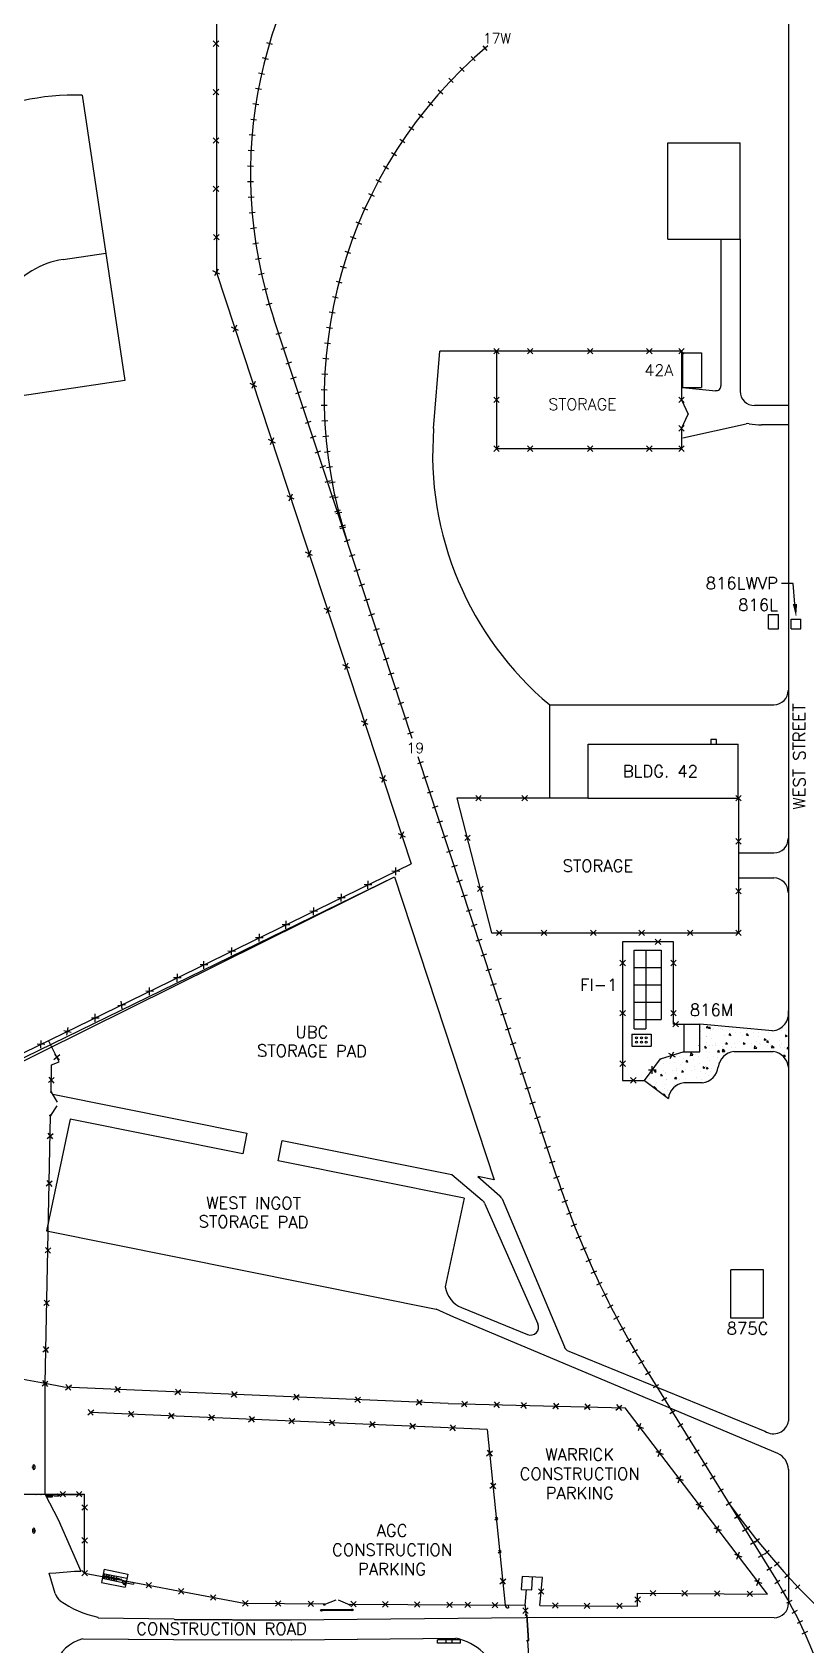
# Model space of a CAD drawing. Extents: x -16413 to 78405, y -232 to 83089.
# Drawn here: x 5918 to 15566, y 52197 to 72311 of the extents above; entities that cross this region are included whole.
import ezdxf
from ezdxf.enums import TextEntityAlignment as Align

# ---------------------------------------------------------------- set-up
doc = ezdxf.new("R2010")
doc.units = 0
doc.header["$LTSCALE"] = 350
doc.header["$MEASUREMENT"] = 0
doc.linetypes.add('BACKGROUND$0$DASHED', pattern=[0.75, 0.5, -0.25])
doc.linetypes.add('CV34', pattern=[1, 1])
doc.layers.get('0').update_dxf_attribs({"color": 3, "linetype": 'CONTINUOUS'})
doc.layers.add('BACKGROUND', color=7, linetype='CONTINUOUS')
doc.styles.add('SIMPLEX', font='SIMPLEX')

# ---------------------------------------------------------------- blocks, each defined once
blk = doc.blocks.new('RR', base_point=(-429.5, 670.3))
blk.add_line((-429.5, 674.1), (-429.5, 666.6))

msp = doc.modelspace()

# ---------------------------------------------------------------- linework, layer by layer
at = {"layer": 'BACKGROUND', "linetype": 'CV34'}
for p, q in [((8214, 76634), (8214, 69314, 0)), ((8214, 69314, 0), (10646, 61939, 3))]:
    msp.add_line(p, q, dxfattribs=at)
at = {"layer": 'BACKGROUND'}
for p, q in [((15351, 75422), (15351, 54988)), ((8175, 72202), (8244, 72135)), ((8243, 72203), (8176, 72134)), ((6542, 71527), (7073, 67967)), ((8175, 71598), (8244, 71531)), ((8243, 71599), (8176, 71530)), ((10734, 71292), (10793, 71247)), ((8175, 70994), (8244, 70928)), ((8243, 70995), (8176, 70927)), ((13848, 70930), (14748, 70930)), ((13848, 69730), (13848, 70930)), ((14748, 69730), (14748, 70930)), ((8175, 70391), (8244, 70324)), ((8243, 70392), (8176, 70323)), ((8180, 69788), (8248, 69721)), ((8248, 69789), (8181, 69720)), ((13848, 69730), (14748, 69730)), ((14508, 69730), (14508, 67900)), ((14748, 69730), (14748, 67834)), ((6303, 69477), (6836, 69556)), ((8257, 69293, 0), (8171, 69335, 0)), ((8235, 69357, 0), (8193, 69271, 0)), ((8489, 68591, 0), (8402, 68633, 0)), ((8466, 68655, 0), (8424, 68569, 0)), ((10657, 63503), (8931, 68735)), ((10924, 67367), (11000, 68334)), ((14016, 68334), (11000, 68334)), ((11743, 68300), (11675, 68368)), ((11675, 68300), (11743, 68368)), ((11709, 68334), (11709, 67117)), ((12164, 68300), (12096, 68368)), ((12096, 68300), (12164, 68368)), ((12912, 68300), (12845, 68368)), ((12845, 68300), (12912, 68368)), ((13581, 68300), (13649, 68368)), ((13649, 68300), (13581, 68368)), ((13982, 68300), (14050, 68368)), ((14050, 68300), (13982, 68368)), ((14016, 68334), (14016, 67726)), ((14028, 68310), (14028, 67878)), ((14028, 68310), (14268, 68310)), ((14268, 68310), (14268, 67878)), ((7073, 67967), (3513, 67435)), ((8720, 67889, 0), (8634, 67931, 0)), ((8698, 67953, 0), (8656, 67867, 0)), ((14028, 67878), (14268, 67878)), ((14028, 67878), (14443, 67840)), ((11743, 67692), (11675, 67760)), ((11675, 67692), (11743, 67760)), ((13982, 67692), (14050, 67760)), ((14050, 67692), (13982, 67760)), ((14016, 67726), (14100, 67548)), ((15348, 67654), (14928, 67654)), ((13982, 67404), (14050, 67336)), ((14050, 67404), (13982, 67336)), ((14016, 67370), (14100, 67548)), ((14032, 67253), (14823, 67426)), ((15348, 67414), (15015, 67414)), ((8952, 67187, 1), (8865, 67229, 1)), ((8929, 67251, 1), (8887, 67165, 1)), ((14016, 67370), (14016, 67117)), ((11743, 67083), (11675, 67151)), ((11675, 67083), (11743, 67151)), ((11709, 67117), (14016, 67117)), ((12096, 67083), (12164, 67151)), ((12164, 67083), (12096, 67151)), ((12845, 67083), (12912, 67151)), ((12912, 67083), (12845, 67151)), ((13649, 67083), (13581, 67151)), ((13581, 67083), (13649, 67151)), ((14050, 67083), (13982, 67151)), ((13982, 67083), (14050, 67151)), ((9183, 66485, 1), (9097, 66527, 1)), ((9161, 66549, 1), (9119, 66463, 1)), ((9415, 65783, 1), (9328, 65825, 1)), ((9392, 65847, 1), (9350, 65761, 1)), ((15410, 65433), (15264, 65433)), ((15432, 65179), (15410, 65433)), ((9646, 65081, 2), (9560, 65123, 2)), ((9624, 65145, 2), (9582, 65059, 2)), ((15100, 65046), (15228, 65046)), ((15100, 64870), (15100, 65046)), ((15228, 64870), (15228, 65046)), ((15386, 64990), (15506, 64990)), ((15386, 64870), (15386, 64990)), ((15506, 64870), (15506, 64990)), ((15100, 64870), (15228, 64870)), ((15386, 64870), (15506, 64870)), ((9878, 64379, 2), (9791, 64421, 2)), ((9855, 64443, 2), (9813, 64356, 2)), ((12372, 62758), (12372, 63922)), ((12372, 63922), (15168, 63922)), ((10109, 63677, 3), (10023, 63719, 3)), ((10087, 63741, 3), (10045, 63654, 3)), ((12852, 62758), (12852, 63430)), ((12852, 63430), (14724, 63430)), ((14454, 63488), (14381, 63488)), ((14381, 63488), (14381, 63429)), ((14454, 63429), (14454, 63488)), ((14724, 62758), (14724, 63430)), ((12461, 58031), (10732, 63274)), ((10341, 62974, 3), (10254, 63016, 3)), ((10318, 63039, 3), (10276, 62952, 3)), ((11214, 62757), (11646, 61078)), ((12855, 62757), (11214, 62757)), ((11519, 62724), (11451, 62791)), ((11451, 62724), (11519, 62791)), ((12094, 62724), (12026, 62791)), ((12026, 62724), (12094, 62791)), ((12852, 62758), (14724, 62758)), ((14693, 62724), (14761, 62791)), ((14761, 62724), (14693, 62791)), ((14727, 62757), (14727, 61078)), ((10572, 62272, 3), (10486, 62314, 3)), ((10550, 62337, 3), (10508, 62250, 3)), ((11382, 62227), (11314, 62295)), ((11314, 62227), (11382, 62295)), ((14693, 62184), (14761, 62252)), ((14761, 62184), (14693, 62252)), ((14724, 62074), (15168, 62074)), ((2325, 57882), (10646, 61939)), ((2678, 57994), (10435, 61777)), ((2690, 57934), (10435, 61777)), ((10501, 61844), (10405, 61847)), ((10435, 61777), (11678, 57995)), ((10451, 61797), (10454, 61893)), ((14724, 61762), (15168, 61762)), ((9773, 61467), (9776, 61563)), ((10154, 61675), (10058, 61678)), ((10105, 61628), (10108, 61724)), ((11473, 61593), (11541, 61661)), ((11541, 61593), (11473, 61661)), ((14693, 61562), (14761, 61630)), ((14761, 61562), (14693, 61630)), ((9477, 61345), (9381, 61347)), ((9427, 61298), (9430, 61394)), ((9823, 61513), (9727, 61516)), ((9130, 61176), (9034, 61179)), ((9081, 61129), (9084, 61225)), ((8799, 61014), (8703, 61017)), ((8750, 60968), (8752, 61064)), ((11646, 61078), (14727, 61078)), ((11709, 61044), (11777, 61112)), ((11777, 61044), (11709, 61112)), ((12335, 61044), (12267, 61112)), ((12267, 61044), (12335, 61112)), ((12882, 61044), (12950, 61112)), ((12950, 61044), (12882, 61112)), ((13916, 60965), (13282, 60965)), ((13282, 60965), (13282, 59237)), ((13554, 61044), (13486, 61112)), ((13486, 61044), (13554, 61112)), ((13757, 60931), (13689, 60999)), ((13689, 60931), (13757, 60999)), ((13916, 59939), (13916, 60965)), ((14158, 61044), (14090, 61112)), ((14090, 61044), (14158, 61112)), ((14693, 61044), (14761, 61112)), ((14761, 61044), (14693, 61112)), ((8453, 60845), (8357, 60848)), ((8403, 60799), (8406, 60895)), ((13427, 60862), (13764, 60862)), ((13427, 59878), (13427, 60862)), ((13572, 60862), (13572, 59878)), ((13764, 60862), (13764, 59998)), ((7726, 60468), (7728, 60564)), ((8106, 60677), (8011, 60679)), ((8057, 60630), (8060, 60726)), ((13248, 60667), (13316, 60735)), ((13316, 60667), (13248, 60735)), ((13427, 60646), (13764, 60646)), ((13882, 60667), (13950, 60735)), ((13950, 60667), (13882, 60735)), ((7429, 60346), (7333, 60349)), ((7379, 60300), (7382, 60395)), ((7775, 60515), (7679, 60518)), ((13427, 60430), (13764, 60430)), ((6987, 60172), (7082, 60185)), ((7041, 60131), (7028, 60226)), ((13427, 60214), (13764, 60214)), ((6655, 60017), (6751, 60017)), ((6703, 59969), (6703, 60065)), ((13248, 60040), (13316, 60108)), ((13316, 60040), (13248, 60108)), ((13427, 59998), (13764, 59998)), ((13950, 60040), (13882, 60108)), ((13882, 60040), (13950, 60108)), ((13978, 59904), (13910, 59972)), ((13910, 59904), (13978, 59972)), ((13916, 59939), (14051, 59939)), ((14051, 59939), (14245, 59939)), ((14051, 59593), (14051, 59939)), ((14245, 59593), (14245, 59939)), ((15152, 59854), (14245, 59939)), ((15323, 59958), (15323, 59958)), ((15350, 60040), (15351, 60041)), ((15351, 60046), (15351, 60045)), ((6310, 59858), (6404, 59838)), ((6347, 59801), (6367, 59895)), ((13396, 59815), (13396, 59665)), ((13396, 59815), (13636, 59815)), ((13427, 59878), (13572, 59878)), ((13636, 59815), (13636, 59665)), ((14252, 59848), (14252, 59848)), ((14263, 59761), (14263, 59761)), ((14299, 59883), (14299, 59883)), ((14325, 59788), (14325, 59788)), ((14331, 59913), (14329, 59892)), ((14329, 59892), (14351, 59896)), ((14331, 59913), (14351, 59896)), ((14331, 59786), (14331, 59786)), ((14365, 59906), (14353, 59889)), ((14353, 59889), (14374, 59882)), ((14365, 59906), (14374, 59882)), ((14378, 59860), (14378, 59860)), ((14390, 59756), (14390, 59756)), ((14402, 59871), (14402, 59871)), ((14415, 59879), (14415, 59879)), ((14499, 59885), (14499, 59885)), ((14532, 59875), (14532, 59875)), ((14557, 59792), (14557, 59792)), ((14619, 59821), (14607, 59804)), ((14607, 59803), (14628, 59796)), ((14611, 59857), (14611, 59857)), ((14619, 59821), (14628, 59796)), ((14637, 59793), (14637, 59793)), ((14649, 59871), (14649, 59871)), ((14696, 59835), (14696, 59835)), ((14757, 59834), (14757, 59834)), ((14775, 59792), (14775, 59792)), ((14837, 59821), (14825, 59804)), ((14825, 59803), (14846, 59796)), ((14829, 59857), (14829, 59857)), ((14837, 59821), (14846, 59796)), ((14855, 59793), (14855, 59793)), ((14914, 59835), (14914, 59835)), ((14976, 59834), (14976, 59834)), ((14980, 59866), (14980, 59866)), ((14983, 59787), (14983, 59787)), ((15050, 59759), (15049, 59738)), ((15049, 59738), (15071, 59742)), ((15050, 59759), (15071, 59742)), ((15099, 59829), (15099, 59829)), ((15111, 59742), (15111, 59742)), ((15137, 59841), (15137, 59841)), ((15213, 59858), (15213, 59858)), ((15237, 59737), (15237, 59737)), ((15269, 59856), (15269, 59856)), ((15276, 59884), (15276, 59884)), ((15314, 59807), (15312, 59786)), ((15312, 59786), (15334, 59790)), ((15314, 59807), (15334, 59790)), ((15315, 59771), (15315, 59771)), ((15330, 59854), (15330, 59854)), ((15346, 59866), (15346, 59866)), ((6073, 59685), (5977, 59688)), ((6024, 59639), (6027, 59735)), ((6254, 59470), (6122, 59734)), ((6188, 59497), (6262, 59558)), ((6194, 59564), (6255, 59491)), ((13396, 59665), (13636, 59665)), ((13754, 59505), (14051, 59599)), ((13942, 59528), (13857, 59572)), ((13877, 59508), (13921, 59593)), ((13880, 59544), (13880, 59544)), ((13959, 59550), (13959, 59550)), ((13996, 59540), (13996, 59540)), ((14034, 59591), (14034, 59591)), ((14044, 59597), (14043, 59592)), ((14043, 59592), (14051, 59594)), ((14051, 59593), (14245, 59593)), ((14131, 59580), (14126, 59549)), ((14126, 59549), (14159, 59553)), ((14131, 59580), (14159, 59553)), ((14185, 59556), (14185, 59556)), ((14232, 59676), (14233, 59673)), ((14232, 59673), (14233, 59673)), ((14281, 59628), (14281, 59628)), ((14309, 59662), (14307, 59641)), ((14307, 59641), (14329, 59645)), ((14309, 59662), (14329, 59645)), ((14323, 59599), (14323, 59599)), ((14324, 59704), (14324, 59704)), ((14360, 59583), (14360, 59583)), ((14370, 59673), (14370, 59673)), ((14401, 59669), (14401, 59669)), ((14419, 59536), (14419, 59536)), ((14437, 59667), (14437, 59667)), ((14440, 59699), (14440, 59699)), ((14478, 59612), (14466, 59595)), ((14466, 59595), (14487, 59587)), ((14478, 59612), (14487, 59587)), ((14530, 59627), (14525, 59596)), ((14525, 59596), (14558, 59599)), ((14528, 59664), (14528, 59664)), ((14530, 59627), (14558, 59599)), ((14539, 59577), (14539, 59577)), ((14549, 59605), (14549, 59605)), ((14557, 59695), (14557, 59695)), ((14572, 59710), (14570, 59689)), ((14570, 59689), (14592, 59693)), ((14572, 59710), (14592, 59693)), ((14646, 59653), (14646, 59653)), ((14668, 59599), (15159, 59599)), ((14673, 59691), (14673, 59691)), ((14688, 59648), (14688, 59648)), ((14735, 59722), (14735, 59722)), ((14775, 59695), (14775, 59695)), ((14790, 59710), (14788, 59689)), ((14788, 59689), (14810, 59693)), ((14790, 59710), (14810, 59693)), ((14891, 59691), (14891, 59691)), ((14928, 59667), (14923, 59636)), ((14923, 59636), (14956, 59640)), ((14928, 59667), (14956, 59640)), ((14947, 59645), (14947, 59645)), ((14953, 59722), (14953, 59722)), ((14990, 59701), (14990, 59701)), ((15005, 59687), (15005, 59687)), ((15088, 59736), (15076, 59718)), ((15076, 59718), (15097, 59711)), ((15088, 59736), (15097, 59711)), ((15095, 59666), (15095, 59666)), ((15122, 59682), (15122, 59682)), ((15128, 59609), (15128, 59609)), ((15129, 59654), (15129, 59654)), ((15144, 59673), (15139, 59642)), ((15139, 59642), (15173, 59646)), ((15144, 59673), (15173, 59646)), ((15238, 59678), (15238, 59678)), ((15249, 59650), (15249, 59650)), ((15268, 59698), (15268, 59698)), ((15292, 59556), (15290, 59535)), ((15290, 59535), (15312, 59539)), ((15292, 59556), (15312, 59539)), ((15304, 59652), (15304, 59652)), ((15307, 59584), (15307, 59584)), ((15342, 59651), (15330, 59633)), ((15330, 59633), (15351, 59626)), ((15342, 59651), (15351, 59626)), ((6153, 59091), (6159, 59432)), ((6159, 59432), (6254, 59470)), ((13316, 59412), (13248, 59480)), ((13248, 59412), (13316, 59480)), ((13553, 59237), (13754, 59505)), ((13699, 59364), (13603, 59365)), ((13650, 59317), (13651, 59413)), ((13673, 59371), (13673, 59371)), ((13688, 59364), (13677, 59347)), ((13677, 59347), (13698, 59340)), ((13688, 59364), (13698, 59340)), ((13689, 59339), (13689, 59339)), ((13760, 59507), (13761, 59507)), ((13761, 59507), (13761, 59507)), ((13790, 59366), (13790, 59366)), ((13794, 59451), (13794, 59451)), ((13820, 59507), (13820, 59507)), ((13906, 59362), (13906, 59362)), ((13925, 59463), (13925, 59463)), ((13951, 59364), (13951, 59364)), ((13952, 59380), (13952, 59380)), ((13998, 59437), (13998, 59437)), ((14021, 59341), (14043, 59345)), ((14023, 59362), (14022, 59341)), ((14023, 59362), (14043, 59345)), ((14023, 59358), (14023, 59358)), ((14029, 59464), (14029, 59464)), ((14045, 59504), (14045, 59504)), ((14063, 59371), (14063, 59371)), ((14083, 59488), (14071, 59471)), ((14071, 59471), (14092, 59464)), ((14083, 59488), (14092, 59464)), ((14113, 59535), (14113, 59535)), ((14139, 59354), (14139, 59354)), ((14172, 59499), (14172, 59499)), ((14177, 59369), (14177, 59369)), ((14183, 59412), (14183, 59412)), ((14230, 59531), (14230, 59531)), ((14237, 59450), (14237, 59450)), ((14256, 59349), (14256, 59349)), ((14287, 59411), (14285, 59390)), ((14285, 59390), (14307, 59394)), ((14287, 59411), (14307, 59394)), ((14310, 59407), (14310, 59407)), ((14316, 59413), (14316, 59413)), ((14337, 59403), (14325, 59386)), ((14325, 59386), (14346, 59379)), ((14337, 59403), (14346, 59379)), ((14346, 59527), (14346, 59527)), ((14363, 59486), (14363, 59486)), ((14372, 59345), (14372, 59345)), ((14395, 59379), (14395, 59379)), ((14463, 59523), (14463, 59523)), ((14472, 59463), (14472, 59463)), ((6119, 59210), (6192, 59271)), ((6125, 59277), (6186, 59204)), ((13282, 59237), (13553, 59237)), ((13382, 59204), (13450, 59272)), ((13450, 59204), (13382, 59272)), ((13553, 59237), (13853, 59013)), ((13620, 59261), (13620, 59261)), ((13625, 59201), (13625, 59201)), ((13674, 59160), (13672, 59148)), ((13674, 59160), (13703, 59133)), ((13698, 59191), (13698, 59191)), ((13707, 59206), (13707, 59206)), ((13760, 59313), (13758, 59293)), ((13758, 59293), (13780, 59297)), ((13760, 59313), (13780, 59297)), ((13804, 59133), (13804, 59133)), ((13812, 59320), (13812, 59320)), ((13814, 59187), (13814, 59187)), ((13816, 59334), (13816, 59334)), ((13827, 59247), (13827, 59247)), ((13829, 59247), (13829, 59247)), ((13942, 59279), (13930, 59262)), ((13930, 59262), (13952, 59255)), ((13931, 59182), (13931, 59182)), ((13942, 59279), (13952, 59255)), ((13943, 59177), (13943, 59177)), ((13954, 59242), (13954, 59242)), ((13990, 59250), (13990, 59250)), ((14276, 59208), (14045, 59208)), ((14064, 59260), (14064, 59260)), ((14201, 59279), (14201, 59279)), ((14272, 59246), (14272, 59246)), ((14308, 59226), (14308, 59226)), ((14321, 59320), (14321, 59320)), ((14355, 59300), (14355, 59300)), ((6153, 59091), (6229, 58966)), ((6174, 59063), (8594, 58578)), ((13693, 59132), (13703, 59133)), ((13801, 59070), (13793, 59058)), ((13801, 59070), (13811, 59046)), ((13807, 59047), (13811, 59046)), ((13845, 59114), (13845, 59114)), ((6077, 55456), (6144, 58799)), ((6390, 58754), (6095, 57359)), ((6226, 58920), (6144, 58799)), ((8544, 58322), (6390, 58754)), ((6104, 58513), (6178, 58574)), ((6110, 58580), (6172, 58506)), ((8594, 58578), (8544, 58322)), ((8986, 58233), (9036, 58489)), ((9036, 58489), (11150, 58065)), ((11304, 57768), (8986, 58233)), ((6092, 57921), (6166, 57983)), ((6098, 57989), (6160, 57915)), ((11150, 58065), (11532, 57742)), ((11678, 57995), (11474, 58037)), ((11474, 58037), (11751, 57795)), ((11304, 57768), (11070, 56660)), ((11778, 57758), (12555, 55912)), ((11559, 57706), (12225, 56200)), ((6095, 57359), (10955, 56384)), ((6078, 57087), (6151, 57148)), ((6084, 57154), (6145, 57080)), ((15040, 56872), (14633, 56872)), ((14633, 56272), (14633, 56872)), ((15040, 56272), (15040, 56872)), ((6060, 56429), (6134, 56491)), ((6067, 56497), (6128, 56423)), ((11175, 56285), (10955, 56384)), ((11272, 56403), (12096, 56067)), ((15219, 54582), (11175, 56285)), ((15040, 56272), (14633, 56272)), ((6055, 55917), (6116, 55844)), ((6049, 55850), (6123, 55911)), ((12609, 55858), (15057, 54860)), ((6077, 55456), (5176, 55620)), ((13600, 55588), (15213, 52983)), ((6040, 55426), (6114, 55487)), ((6046, 55493), (6108, 55419)), ((6080, 54070), (6077, 55456)), ((6312, 55410), (6077, 55456)), ((11105, 55205), (6312, 55410)), ((6332, 55377), (6406, 55439)), ((6338, 55445), (6400, 55371)), ((6945, 55351), (7019, 55412)), ((6951, 55419), (7012, 55345)), ((7697, 55319), (7771, 55380)), ((7703, 55386), (7765, 55313)), ((8399, 55289), (8472, 55350)), ((8405, 55356), (8466, 55283)), ((9174, 55255), (9247, 55317)), ((9180, 55323), (9241, 55249)), ((6611, 55065), (6684, 55126)), ((6617, 55133), (6678, 55059)), ((7118, 55111), (7180, 55037)), ((9940, 55223), (10014, 55284)), ((9947, 55290), (10008, 55216)), ((10707, 55190), (10780, 55251)), ((10713, 55257), (10774, 55184)), ((11105, 55205), (13314, 55154)), ((11271, 55170), (11345, 55231)), ((11277, 55237), (11339, 55163)), ((11675, 55160), (11748, 55222)), ((11681, 55228), (11742, 55154)), ((12011, 55152), (12084, 55214)), ((12017, 55220), (12078, 55146)), ((12412, 55143), (12486, 55205)), ((12418, 55211), (12480, 55137)), ((12805, 55134), (12879, 55196)), ((12812, 55202), (12873, 55128)), ((13199, 55125), (13272, 55186)), ((13205, 55193), (13266, 55119)), ((15089, 52829), (13314, 55154)), ((11591, 54884), (6648, 55096)), ((7112, 55044), (7186, 55105)), ((7614, 55022), (7687, 55083)), ((7620, 55090), (7681, 55016)), ((8115, 55001), (8189, 55062)), ((8121, 55068), (8183, 54994)), ((8617, 54979), (8690, 55040)), ((8623, 55047), (8684, 54973)), ((9118, 54958), (9192, 55019)), ((9124, 55025), (9186, 54951)), ((9620, 54936), (9693, 54997)), ((9626, 55004), (9687, 54930)), ((10121, 54915), (10195, 54976)), ((10127, 54982), (10189, 54908)), ((10623, 54893), (10697, 54954)), ((10629, 54961), (10691, 54887)), ((11125, 54871), (11199, 54933)), ((11131, 54939), (11193, 54865)), ((13450, 54931), (13541, 54900)), ((13480, 54870), (13511, 54961)), ((11591, 54884), (11818, 52691)), ((11585, 54555), (11659, 54617)), ((11591, 54623), (11653, 54549)), ((13697, 54606), (13788, 54576)), ((13727, 54546), (13758, 54636)), ((5922, 54414), (5922, 54415)), ((5922, 54414), (5922, 54415)), ((5922, 54415), (5922, 54415)), ((5933, 54414), (5922, 54414)), ((5922, 54409), (5922, 54413)), ((5922, 54409), (5922, 54413)), ((5922, 54413), (5922, 54413)), ((5933, 54412), (5922, 54412)), ((5933, 54410), (5922, 54410)), ((5922, 54409), (5922, 54409)), ((5925, 54430), (5925, 54414)), ((5925, 54410), (5925, 54394)), ((5933, 54416), (5928, 54416)), ((5928, 54414), (5928, 54416)), ((5928, 54409), (5928, 54410)), ((5933, 54409), (5928, 54409)), ((5933, 54427), (5931, 54427)), ((5931, 54427), (5931, 54427)), ((5931, 54427), (5933, 54427)), ((5933, 54425), (5931, 54424)), ((5931, 54424), (5931, 54424)), ((5931, 54424), (5933, 54424)), ((5933, 54400), (5931, 54400)), ((5931, 54400), (5931, 54400)), ((5931, 54400), (5933, 54400)), ((5933, 54398), (5931, 54397)), ((5931, 54397), (5931, 54397)), ((5931, 54397), (5933, 54397)), ((5933, 54427), (5933, 54427)), ((5933, 54397), (5933, 54427)), ((5933, 54398), (5933, 54427)), ((5933, 54427), (5933, 54425)), ((5933, 54424), (5933, 54427)), ((5935, 54416), (5933, 54416)), ((5935, 54409), (5933, 54409)), ((5933, 54400), (5933, 54398)), ((5933, 54397), (5933, 54400)), ((5933, 54398), (5933, 54398)), ((5935, 54409), (5935, 54416)), ((5949, 54430), (5949, 54394)), ((13976, 54219), (14007, 54309)), ((15351, 54386), (15351, 52714)), ((6265, 54042), (6333, 54110)), ((6333, 54042), (6265, 54110)), ((6537, 54042), (6469, 54110)), ((6469, 54042), (6537, 54110)), ((11627, 54149), (11701, 54210)), ((11633, 54216), (11695, 54143)), ((13946, 54279), (14037, 54249)), ((6235, 54070), (5775, 54070)), ((6080, 54070), (6241, 53761)), ((6095, 54076), (6571, 54076)), ((6102, 54066), (6102, 54042)), ((6169, 54066), (6102, 54066)), ((6102, 54042), (6169, 54042)), ((6105, 54048), (6105, 54063)), ((6105, 54063), (6140, 54063)), ((6105, 54048), (6140, 54048)), ((6140, 54063), (6140, 54048)), ((6148, 54045), (6148, 54055)), ((6148, 54055), (6163, 54055)), ((6163, 54045), (6148, 54045)), ((6163, 54055), (6163, 54045)), ((6169, 54042), (6169, 54066)), ((6186, 54058), (6186, 54057)), ((6186, 54058), (6186, 54058)), ((6186, 54056), (6186, 54058)), ((6186, 54057), (6189, 54057)), ((6189, 54056), (6186, 54056)), ((6186, 54056), (6252, 54056)), ((6186, 54056), (6186, 54056)), ((6189, 54058), (6189, 54056)), ((6189, 54058), (6189, 54058)), ((6189, 54057), (6189, 54058)), ((6189, 54056), (6249, 54056)), ((6235, 54070), (6547, 54070)), ((6249, 54058), (6249, 54057)), ((6249, 54058), (6249, 54058)), ((6249, 54056), (6249, 54058)), ((6249, 54057), (6252, 54057)), ((6252, 54056), (6249, 54056)), ((6252, 54058), (6252, 54056)), ((6252, 54058), (6252, 54058)), ((6252, 54057), (6252, 54058)), ((6252, 54056), (6252, 54056)), ((6605, 53874), (6537, 53942)), ((6537, 53874), (6605, 53941)), ((6571, 53091), (6571, 54076)), ((14196, 53951), (14287, 53920)), ((14226, 53890), (14257, 53981)), ((6241, 53761), (6525, 53117)), ((11688, 53755), (11725, 53786)), ((11691, 53789), (11722, 53752)), ((5925, 53602), (5925, 53638)), ((5938, 53624), (5940, 53624)), ((5938, 53624), (5938, 53617)), ((5938, 53617), (5940, 53617)), ((5940, 53635), (5940, 53606)), ((5941, 53635), (5940, 53635)), ((5941, 53606), (5940, 53606)), ((5941, 53635), (5941, 53605)), ((5941, 53633), (5941, 53635)), ((5941, 53635), (5942, 53635)), ((5942, 53635), (5941, 53635)), ((5941, 53635), (5941, 53632)), ((5942, 53632), (5941, 53633)), ((5941, 53632), (5942, 53632)), ((5941, 53624), (5945, 53624)), ((5941, 53622), (5951, 53622)), ((5941, 53620), (5951, 53620)), ((5941, 53618), (5951, 53618)), ((5941, 53617), (5945, 53617)), ((5941, 53606), (5941, 53608)), ((5941, 53608), (5942, 53608)), ((5942, 53608), (5941, 53608)), ((5941, 53608), (5941, 53605)), ((5942, 53605), (5941, 53606)), ((5941, 53605), (5942, 53605)), ((5942, 53635), (5942, 53635)), ((5942, 53632), (5942, 53632)), ((5942, 53608), (5942, 53608)), ((5942, 53605), (5942, 53605)), ((5945, 53624), (5945, 53622)), ((5945, 53618), (5945, 53617)), ((5949, 53622), (5949, 53638)), ((5949, 53618), (5949, 53602)), ((5952, 53623), (5951, 53623)), ((5951, 53623), (5951, 53619)), ((5952, 53619), (5951, 53619)), ((5951, 53619), (5951, 53617)), ((5952, 53617), (5951, 53617)), ((5952, 53623), (5952, 53619)), ((5952, 53619), (5952, 53617)), ((6605, 53465), (6537, 53534)), ((6537, 53466), (6605, 53533)), ((14421, 53656), (14512, 53625)), ((14451, 53595), (14482, 53686)), ((11730, 53344), (11767, 53375)), ((11733, 53378), (11764, 53341)), ((14677, 53326), (14768, 53295)), ((14707, 53265), (14738, 53356)), ((6211, 53094), (6443, 53114)), ((6443, 53114), (6525, 53117)), ((6537, 53058), (6605, 53125)), ((6605, 53057), (6537, 53125)), ((6815, 53139), (6781, 52974)), ((6815, 53139), (7109, 53079)), ((6129, 53091), (6211, 53094)), ((6204, 52835), (6129, 53091)), ((6571, 53091), (8562, 52714)), ((6781, 52974), (7075, 52914)), ((6792, 53027), (7086, 52967)), ((6804, 53086), (7098, 53026)), ((6834, 53050), (6808, 53055)), ((6808, 53055), (6808, 53053)), ((6834, 53048), (6808, 53053)), ((6835, 53047), (6844, 53022)), ((6836, 53050), (6853, 53070)), ((6837, 53049), (6855, 53069)), ((6837, 53048), (6845, 53022)), ((6840, 53049), (6839, 53047)), ((6863, 53042), (6839, 53047)), ((6864, 53044), (6840, 53049)), ((6844, 53022), (6845, 53022)), ((6855, 53069), (6853, 53070)), ((6869, 53043), (6869, 53041)), ((6895, 53037), (6869, 53043)), ((6895, 53036), (6869, 53041)), ((6896, 53038), (6914, 53058)), ((6896, 53035), (6904, 53010)), ((6897, 53035), (6906, 53010)), ((6898, 53037), (6915, 53057)), ((6900, 53036), (6900, 53035)), ((6924, 53032), (6900, 53036)), ((6924, 53030), (6900, 53035)), ((6904, 53010), (6906, 53010)), ((6915, 53057), (6914, 53058)), ((6930, 53030), (6929, 53029)), ((6956, 53023), (6929, 53029)), ((6956, 53025), (6930, 53030)), ((6957, 53025), (6975, 53046)), ((6957, 53023), (6965, 52997)), ((6958, 53024), (6976, 53044)), ((6958, 53023), (6967, 52998)), ((6961, 53024), (6961, 53022)), ((6985, 53019), (6961, 53024)), ((6985, 53017), (6961, 53022)), ((6965, 52997), (6967, 52998)), ((6976, 53044), (6975, 53046)), ((7006, 53015), (7007, 53018)), ((7043, 52990), (7045, 53002)), ((7078, 52983), (7043, 52990)), ((7045, 53002), (7080, 52995)), ((7109, 53079), (7075, 52914)), ((7080, 52995), (7078, 52983)), ((7087, 52971), (7181, 52952)), ((7091, 52991), (7185, 52972)), ((7185, 52972), (7181, 52952)), ((7339, 52906), (7407, 52973)), ((7406, 52905), (7339, 52973)), ((11750, 52959), (11824, 53020)), ((11756, 53027), (11818, 52953)), ((12027, 53048), (12018, 52888)), ((12281, 53035), (12027, 53048)), ((12150, 52881), (12159, 53041)), ((12250, 52688), (12281, 53035)), ((14927, 52998), (15018, 52967)), ((14957, 52937), (14988, 53028)), ((7808, 52829), (7740, 52897)), ((7740, 52830), (7808, 52897)), ((8141, 52754), (8209, 52821)), ((8208, 52753), (8141, 52821)), ((8610, 52680), (8542, 52748)), ((8542, 52680), (8610, 52748)), ((8562, 52714), (9569, 52707)), ((9018, 52677), (8950, 52745)), ((8950, 52677), (9018, 52745)), ((9426, 52674), (9358, 52742)), ((9358, 52674), (9426, 52742)), ((9561, 52698, -4732), (9709, 52757, -4732)), ((9732, 52756, -4732), (9879, 52696, -4732)), ((9871, 52705), (12067, 52690)), ((9960, 52670), (9892, 52739)), ((9892, 52671), (9960, 52738)), ((10356, 52668), (10288, 52736)), ((10288, 52668), (10356, 52736)), ((10684, 52665), (10752, 52733)), ((10752, 52665), (10684, 52733)), ((11089, 52662), (11158, 52730)), ((11157, 52662), (11090, 52730)), ((11315, 52661), (11384, 52728)), ((11383, 52661), (11316, 52729)), ((11656, 52658), (11724, 52726)), ((11724, 52658), (11656, 52726)), ((12018, 52888), (12150, 52881)), ((12067, 52690), (12084, 52885)), ((12150, 52881), (12150, 52881)), ((12300, 52828), (12232, 52896)), ((12232, 52828), (12300, 52896)), ((12408, 52653), (12476, 52721)), ((12476, 52653), (12408, 52721)), ((12872, 52650), (12804, 52718)), ((12804, 52651), (12872, 52718)), ((13277, 52648), (13209, 52716)), ((13209, 52648), (13277, 52715)), ((13503, 52727), (13435, 52795)), ((13435, 52727), (13503, 52795)), ((13469, 52680), (13469, 52842)), ((13469, 52842), (15089, 52829)), ((13695, 52807), (13627, 52875)), ((13627, 52807), (13695, 52874)), ((14090, 52804), (14022, 52873)), ((14022, 52805), (14090, 52872)), ((14495, 52802), (14427, 52870)), ((14427, 52802), (14495, 52870)), ((14835, 52799), (14903, 52867)), ((14903, 52799), (14835, 52867)), ((6740, 52530), (6735, 52542)), ((7686, 52515), (6740, 52530)), ((7686, 52515), (9133, 52507)), ((7690, 52514), (9136, 52506)), ((9133, 52507), (12067, 52537)), ((9910, 52637, -4732), (9527, 52633, -4732)), ((9910, 52625, -4732), (9527, 52621, -4732)), ((11854, 52693), (11858, 52657)), ((12105, 52589), (12037, 52657)), ((12037, 52589), (12105, 52656)), ((12067, 52690), (12075, 52571)), ((15171, 52534), (12067, 52537)), ((12087, 52571), (12081, 52571)), ((12081, 52571), (12102, 52248)), ((12087, 52571), (12108, 52249)), ((12250, 52688), (13469, 52680)), ((6547, 52271), (7679, 52263)), ((6552, 52270), (7683, 52262)), ((7679, 52263), (9153, 52259)), ((7683, 52262), (9155, 52259)), ((9153, 52259), (11202, 52281)), ((9155, 52259), (11203, 52280)), ((11261, 52260), (10973, 52260)), ((10973, 52218), (10973, 52260)), ((11261, 52218), (10973, 52218)), ((11080, 52218), (11080, 52260)), ((11157, 52218), (11157, 52260)), ((11261, 52218), (11261, 52260)), ((12096, 52248), (12132, 51684)), ((12108, 52249), (12102, 52248))]:
    msp.add_line(p, q, dxfattribs=at)
at = {"layer": 'BACKGROUND', "linetype": 'Continuous'}
for p, q in [((6817, 53026), (6816, 53025)), ((6828, 53076), (6827, 53078)), ((6865, 53049), (6862, 53037)), ((6865, 53037), (6862, 53037)), ((6868, 53048), (6865, 53049)), ((6868, 53048), (6865, 53037)), ((6867, 53046), (6866, 53039)), ((6878, 53014), (6877, 53013)), ((6888, 53064), (6888, 53066)), ((6925, 53037), (6923, 53025)), ((6926, 53024), (6923, 53025)), ((6928, 53036), (6925, 53037)), ((6928, 53036), (6926, 53024)), ((6928, 53034), (6926, 53026)), ((6939, 53002), (6938, 53000)), ((6949, 53052), (6949, 53053)), ((6986, 53024), (6984, 53012)), ((6987, 53012), (6984, 53012)), ((6989, 53024), (6986, 53024)), ((6987, 53012), (6989, 53024)), ((6989, 53024), (6987, 53012)), ((6987, 53012), (6990, 53011)), ((6989, 53024), (6992, 53023)), ((7027, 53009), (6989, 53016)), ((7027, 53011), (6990, 53018)), ((6990, 53011), (6991, 53016)), ((6991, 53018), (6992, 53023)), ((6994, 53021), (6993, 53018)), ((7007, 53018), (6994, 53021)), ((7024, 53004), (7025, 53009)), ((7027, 53004), (7024, 53004)), ((7026, 53011), (7027, 53016)), ((7030, 53015), (7027, 53016)), ((7027, 53004), (7030, 53015))]:
    msp.add_line(p, q, dxfattribs=at)
at = {"layer": 'BACKGROUND', "linetype": 'BACKGROUND$0$DASHED'}
msp.add_line((7078, 52983), (7071, 52948), dxfattribs=at)
at = {"layer": 'BACKGROUND'}
for centre, radius in [((13456, 59767), 12), ((13516, 59767), 12), ((13576, 59767), 12), ((13456, 59713), 12), ((13516, 59713), 12), ((13576, 59713), 12), ((6153, 59091), 7.26), ((6144, 58799), 7.26), ((6836, 53049), 1.5), ((6896, 53036), 1.5), ((6957, 53024), 1.5), ((7030, 53009), 1.5), ((9561, 52698, -4732), 7.26), ((9879, 52696, -4732), 7.26), ((9527, 52627, -5), 12), ((9910, 52631, 5), 12), ((12075, 52571, 4751), 7.26), ((12096, 52248, 4766), 7.26)]:
    msp.add_circle(centre, radius, dxfattribs=at)
at = {"layer": 'BACKGROUND', "linetype": 'Continuous'}
for centre in [(6990, 53017), (7027, 53010)]:
    msp.add_circle(centre, 1, dxfattribs=at)
at = {"layer": 'BACKGROUND'}
for centre, radius, start, end in [((14380, 70542), 5740, 137.7344, 198.3491), ((15300, 67752), 5740, 130.1472, 198.3491), ((6461, 68420), 3108, 88.5061, 198.4776), ((6461, 68420), 1068, 98.4918, 188.4918), ((14448, 67900), 60, 264.738, 0), ((14928, 67834), 180, 180, 270), ((14844, 67329), 100, 80.1419, 102.3314), ((15015, 68314), 900, 260.1419, 270), ((14992, 67049), 4080, 175.5364, 230.0494), ((15168, 64102), 180, 270, 0), ((15168, 62254), 180, 270, 0), ((15168, 61582), 180, 0, 90), ((15128, 60078), 225, 276.0936, 7.0966), ((14699, 59376), 225, 97.8731, 172.9034), ((15128, 59376), 225, 7.0966, 82.1269), ((14252, 59432), 225, 276.0936, 352.9034), ((14076, 58985), 225, 97.8731, 172.9034), ((23349, 61621), 11464, 198.2506, 211.7504), ((11467, 57666), 100, 23.8624, 49.8014), ((11684, 57718), 102, 23.0378, 48.7577), ((11399, 56710), 333, 188.6319, 247.6394), ((12134, 56160), 100, 247.8195, 23.8624), ((12647, 55950), 100, 202.8149, 247.8195), ((15163, 55018), 190, 236.034, 351.1196), ((15126, 54377), 225, 2.0633, 65.6213), ((5937, 54430), 12, 0, 180), ((5937, 54394), 12, 180, 0), ((5929, 54415), 0.188, 90, 270), ((5929, 54415), 0.188, 270, 90), ((5929, 54410), 0.188, 90, 270), ((5929, 54410), 0.188, 270, 90), ((5934, 54415), 0.188, 270, 90), ((5934, 54415), 0.188, 90, 270), ((5934, 54410), 0.188, 270, 90), ((5934, 54410), 0.188, 90, 270), ((5964, 54070), 0.5, 0, 180), ((5964, 54070), 0.5, 180, 0), ((6027, 54070), 0.5, 0, 180), ((6027, 54070), 0.5, 180, 0), ((6091, 54070), 0.5, 0, 180), ((6091, 54070), 0.5, 180, 0), ((6095, 54076), 1, 90, 270), ((6095, 54076), 1, 270, 90), ((6163, 54070), 0.5, 0, 180), ((6163, 54070), 0.5, 180, 0), ((6231, 54076), 1, 90, 270), ((6231, 54076), 1, 270, 90), ((6235, 54070), 0.5, 0, 180), ((6235, 54070), 0.5, 180, 0), ((6276, 54070), 0.5, 0, 180), ((6276, 54070), 0.5, 180, 0), ((6339, 54070), 0.5, 0, 180), ((6339, 54070), 0.5, 180, 0), ((6403, 54070), 0.5, 0, 180), ((6403, 54070), 0.5, 180, 0), ((6475, 54070), 0.5, 0, 180), ((6475, 54070), 0.5, 180, 0), ((6547, 54070), 0.5, 0, 180), ((6547, 54070), 0.5, 180, 0), ((22860, 59901), 10168, 215.7517, 264.5832), ((5937, 53638), 12, 0, 180), ((5937, 53602), 12, 180, 0), ((5939, 53623), 0.188, 90, 270), ((5939, 53623), 0.188, 270, 90), ((5939, 53618), 0.188, 90, 270), ((5939, 53618), 0.188, 270, 90), ((5944, 53623), 0.188, 270, 90), ((5944, 53623), 0.188, 90, 270), ((5944, 53618), 0.188, 270, 90), ((5944, 53618), 0.188, 90, 270), ((10331, 49962), 5740, 11.3182, 31.7504), ((6367, 52888), 172, 197.9403, 234.6617), ((6977, 53726), 1209, 234.0605, 258.4363), ((15171, 52714), 180, 270, 0), ((9534, 52627, -4732), 9.25, 140.9819, 221.9804), ((9520, 52626, -4732), 9.25, 320.9819, 41.9804), ((9917, 52631, -4732), 9.25, 140.9819, 221.9804), ((9903, 52631, -4732), 9.25, 320.9819, 41.9804), ((11854, 52693), 36.1, 182.3108, 276), ((6657, 51816), 468, 103.6728, 163.7039), ((11044, 51564), 733, 17.046, 77.5399), ((11045, 51564), 733, 17.046, 77.5399)]:
    msp.add_arc(centre, radius, start, end, dxfattribs=at)
at = {"layer": 'BACKGROUND', "linetype": 'Continuous'}
for centre, radius in [((6836, 53049), 30.5), ((6836, 53049), 28.8), ((6896, 53036), 30.5), ((6896, 53036), 28.8), ((6957, 53024), 30.5), ((6957, 53024), 28.8)]:
    msp.add_arc(centre, radius, 105.9684, 231.039, dxfattribs=at)
at = {"layer": 'BACKGROUND', "linetype": 'BACKGROUND$0$DASHED'}
msp.add_arc((7078, 52983), 36, 168.5037, 258.5037, dxfattribs=at)
at = {"layer": 'BACKGROUND'}
for p in [(9561, 52698, 11), (9879, 52696, 21)]:
    msp.add_point(p, dxfattribs=at)
msp.add_solid([(15459, 65181), (15405, 65177), (15446, 65018)], dxfattribs=at)

# ---------------------------------------------------------------- block references
at = {"layer": 'BACKGROUND', "zscale": 10}
for p, xscale, yscale, rotation in [((8876, 72172), 10.0000000000032, 9.999999999998163, 73.50463070114192), ((11419, 71982), 9.99999999999914, 9.999999999995119, 42.53179237886713), ((11564, 72111), 10.00000000000262, 9.999999999994726, 40.59598998374081), ((8778, 71797), 10.00000000000176, 10.00000000000078, 77.37623549141962), ((8824, 71985), 9.999999999999376, 9.999999999998462, 75.44043309628132), ((11279, 71849), 9.999999999998334, 10.00000000000088, 44.46759477399202), ((8739, 71607), 10.00000000000057, 9.999999999999224, 79.3120378865617), ((11143, 71710), 10.00000000000378, 10.00000000000233, 46.40339716916721), ((8706, 71416), 9.999999999995934, 9.999999999998423, 81.24784028169735), ((10885, 71421), 9.99999999999564, 9.999999999997513, 50.27500195941904), ((11011, 71568), 10.00000000000121, 9.999999999998638, 48.33919956430204), ((8680, 71223), 10.00000000000053, 10.00000000000032, 83.18364267685052), ((8660, 71031), 10.00000000000415, 10.00000000000053, 85.11944507198928), ((10647, 71114), 9.999999999995863, 9.999999999999222, 54.14660674970452), ((8647, 70837), 10.00000000000605, 10.00000000000079, 87.05524746713563), ((10431, 70792), 9.999999999998025, 9.999999999997643, 58.01821153998984), ((10536, 70955), 10.00000000000524, 9.999999999998186, 56.08240914488498), ((8640, 70643), 10.00000000000209, 10.00000000000018, 88.99104986227253), ((10331, 70626), 9.999999999996584, 9.999999999997911, 59.95401393512662), ((8640, 70449), 10.00000000000042, 10.00000000000039, 90.92685225741553), ((10237, 70457), 10.0000000000002, 10.0000000000002, 61.88981633028786), ((8647, 70256), 10.00000000000212, 10.00000000000022, 92.86265465255086), ((10148, 70284), 10.00000000000631, 9.999999999997378, 63.82561872544189), ((8660, 70062), 10.00000000000598, 10.00000000000054, 94.79845704768961), ((10066, 70109), 9.999999999998177, 10.00000000000058, 65.76142112055962), ((8679, 69869), 9.999999999994534, 9.99999999999974, 96.73425944283738), ((9989, 69931), 9.999999999997442, 9.999999999999815, 67.69722351570755), ((8705, 69677), 10.00000000000106, 10.00000000000008, 98.67006183797534), ((9918, 69750), 9.999999999996472, 10.00000000000052, 69.63302591084042), ((8738, 69486), 10.00000000000634, 9.999999999998515, 100.6058642331109), ((9796, 69382), 10.0000000000032, 9.999999999998163, 73.50463070114192), ((9854, 69567), 10.00000000000007, 9.999999999999492, 71.56882830599409), ((8776, 69296), 10.00000000000679, 10.00000000000087, 102.5416666282506), ((9744, 69195), 9.999999999999376, 9.999999999998462, 75.44043309628132), ((8822, 69107), 9.999999999997966, 9.999999999998364, 104.4774690234085), ((9698, 69007), 10.00000000000176, 10.00000000000078, 77.37623549141962), ((8873, 68920), 10.00000000000538, 10.00000000000014, 106.4132714185406), ((9659, 68817), 10.00000000000057, 9.999999999999224, 79.3120378865617), ((9626, 68626), 9.999999999995934, 9.999999999998423, 81.24784028169735), ((8992, 68551), 9.999999999995364, 10.00000000000226, 288.2505635963428), ((9600, 68433), 10.00000000000053, 10.00000000000032, 83.18364267685052), ((9053, 68366), 9.999999999995364, 10.00000000000226, 288.2505635963428), ((9114, 68182), 9.999999999995364, 10.00000000000226, 288.2505635963428), ((9580, 68241), 10.00000000000415, 10.00000000000053, 85.11944507198928), ((9175, 67997), 9.999999999995364, 10.00000000000226, 288.2505635963428), ((9567, 68047), 10.00000000000605, 10.00000000000079, 87.05524746713563), ((9236, 67812), 9.999999999995364, 10.00000000000226, 288.2505635963428), ((9560, 67853), 10.00000000000209, 10.00000000000018, 88.99104986227253), ((9297, 67628), 9.999999999995364, 10.00000000000226, 288.2505635963428), ((9560, 67659), 10.00000000000042, 10.00000000000039, 90.92685225741553), ((9357, 67443), 9.999999999995364, 10.00000000000226, 288.2505635963428), ((9567, 67466), 10.00000000000212, 10.00000000000022, 92.86265465255086), ((9418, 67259), 9.999999999995364, 10.00000000000226, 288.2505635963428), ((9580, 67272), 10.00000000000598, 10.00000000000054, 94.79845704768961), ((9479, 67074), 9.999999999995364, 10.00000000000226, 288.2505635963428), ((9599, 67079), 9.999999999994534, 9.99999999999974, 96.73425944283738), ((9540, 66890), 9.999999999995364, 10.00000000000226, 288.2505635963428), ((9625, 66887), 10.00000000000106, 10.00000000000008, 98.67006183797534), ((9601, 66705), 9.999999999995364, 10.00000000000226, 288.2505635963428), ((9658, 66696), 10.00000000000634, 9.999999999998515, 100.6058642331109), ((9662, 66520), 9.999999999995364, 10.00000000000226, 288.2505635963428), ((9697, 66506), 10.00000000000679, 10.00000000000087, 102.5416666282506), ((9723, 66336), 9.999999999995364, 10.00000000000226, 288.2505635963428), ((9742, 66317), 9.999999999997966, 9.999999999998364, 104.4774690234085), ((9783, 66151), 9.999999999995364, 10.00000000000226, 288.2505635963428), ((9793, 66130), 10.00000000000538, 10.00000000000014, 106.4132714185406), ((9844, 65967), 9.999999999995364, 10.00000000000226, 288.2505635963428), ((9905, 65782), 9.999999999995364, 10.00000000000226, 288.2505635963428), ((9966, 65598), 9.999999999995364, 10.00000000000226, 288.2505635963428), ((10027, 65413), 10.00000000000228, 9.999999999999977, 288.2505635963296), ((10088, 65229), 10.00000000000228, 9.999999999999977, 288.2505635963296), ((10149, 65044), 10.00000000000228, 9.999999999999977, 288.2505635963296), ((10209, 64859), 10.00000000000228, 9.999999999999977, 288.2505635963296), ((10270, 64675), 10.00000000000228, 9.999999999999977, 288.2505635963296), ((10331, 64490), 10.00000000000228, 9.999999999999977, 288.2505635963296), ((10392, 64306), 10.00000000000228, 9.999999999999977, 288.2505635963296), ((10453, 64121), 10.00000000000228, 9.999999999999977, 288.2505635963296), ((10514, 63937), 10.00000000000228, 9.999999999999977, 288.2505635963296), ((10575, 63752), 10.00000000000228, 9.999999999999977, 288.2505635963296), ((10635, 63567), 10.00000000000228, 9.999999999999977, 288.2505635963296), ((10757, 63198), 10.00000000000228, 9.999999999999977, 288.2505635963296), ((10818, 63014), 10.00000000000228, 9.999999999999977, 288.2505635963296), ((10879, 62829), 10.00000000000228, 9.999999999999977, 288.2505635963296), ((10940, 62645), 10.00000000000228, 9.999999999999977, 288.2505635963296), ((11001, 62460), 10.00000000000228, 9.999999999999977, 288.2505635963296), ((11062, 62276), 10.00000000000228, 9.999999999999977, 288.2505635963296), ((11122, 62091), 10.00000000000228, 9.999999999999977, 288.2505635963296), ((11183, 61906), 10.00000000000228, 9.999999999999977, 288.2505635963296), ((11244, 61722), 10.00000000000228, 9.999999999999977, 288.2505635963296), ((11305, 61537), 10.00000000000228, 9.999999999999977, 288.2505635963296), ((11366, 61353), 10.00000000000228, 9.999999999999977, 288.2505635963296), ((11427, 61168), 10.00000000000228, 9.999999999999977, 288.2505635963296), ((11488, 60984), 10.00000000000228, 9.999999999999977, 288.2505635963296), ((11548, 60799), 10.00000000000228, 9.999999999999977, 288.2505635963296), ((11609, 60614), 10.00000000000228, 9.999999999999977, 288.2505635963296), ((11670, 60430), 10.00000000000228, 9.999999999999977, 288.2505635963296), ((11731, 60245), 10.00000000000228, 9.999999999999977, 288.2505635963296), ((11792, 60061), 10.00000000000228, 9.999999999999977, 288.2505635963296), ((11853, 59876), 10.00000000000228, 9.999999999999977, 288.2505635963296), ((11914, 59692), 10.00000000000228, 9.999999999999977, 288.2505635963296), ((11974, 59507), 10.00000000000228, 9.999999999999977, 288.2505635963296), ((12035, 59323), 10.00000000000228, 9.999999999999977, 288.2505635963296), ((12096, 59138), 10.00000000000228, 9.999999999999977, 288.2505635963296), ((12157, 58953), 10.00000000000228, 9.999999999999977, 288.2505635963296), ((12218, 58769), 10.00000000000228, 9.999999999999977, 288.2505635963296), ((12279, 58584), 10.00000000000228, 9.999999999999977, 288.2505635963296), ((12340, 58400), 10.00000000000228, 9.999999999999977, 288.2505635963296), ((12400, 58215), 10.00000000000228, 9.999999999999977, 288.2505635963296), ((12461, 58031), 10.00000000000263, 10.00000000000031, 109.0446701008185), ((12512, 57880), 10.00000000000263, 10.00000000000031, 109.0446701008185), ((12565, 57730), 9.999999999996678, 10.0000000000001, 109.8387766053149), ((12620, 57581), 10.00000000000217, 9.99999999999919, 110.6328831097984), ((12677, 57433), 9.999999999998273, 10.00000000000063, 111.4269896142955), ((12736, 57285), 9.999999999997744, 9.999999999998051, 112.2210961187848), ((12797, 57139), 9.999999999999428, 10.00000000000181, 113.0152026232724), ((12860, 56993), 10.00000000000317, 9.999999999999838, 113.8093091277501), ((12925, 56848), 9.999999999999812, 10.00000000000133, 114.6034156322404), ((12993, 56704), 10.00000000000051, 9.999999999998952, 115.3975221367337), ((13062, 56561), 10.00000000000068, 9.999999999999051, 116.1916286412187), ((13133, 56419), 9.999999999999043, 9.999999999999012, 116.985735145715), ((13206, 56278), 9.999999999998927, 9.999999999998842, 117.7798416502058), ((13281, 56138), 10.00000000000133, 10.00000000000061, 118.5739481546907), ((13358, 55999), 9.999999999998312, 10.00000000000079, 119.3680546591789), ((13437, 55861), 10.00000000000279, 10.00000000000056, 120.1621611636629), ((13518, 55724), 9.999999999998417, 9.999999999999043, 120.9562676681645), ((13600, 55588), 9.999999999998085, 9.999999999997717, 121.7503741726558), ((13701, 55425), 9.999999999998085, 9.999999999997717, 121.7503741726558), ((13802, 55262), 9.999999999998085, 9.999999999997717, 121.7503741726558), ((13903, 55100), 9.999999999998085, 9.999999999997717, 121.7503741726558), ((14003, 54937), 9.999999999998085, 9.999999999997717, 121.7503741726558), ((14104, 54774), 9.999999999998085, 9.999999999997717, 121.7503741726558), ((14205, 54611), 9.999999999998085, 9.999999999997717, 121.7503741726558), ((14306, 54448), 9.999999999998085, 9.999999999997717, 121.7503741726558), ((14406, 54285), 9.999999999998085, 9.999999999997717, 121.7503741726558), ((14507, 54123), 9.999999999998085, 9.999999999997717, 121.7503741726558), ((14608, 53960), 9.999999999998085, 9.999999999997717, 121.7503741726558), ((14709, 53797), 9.999999999998085, 9.999999999997717, 121.7503741726558), ((14722, 53805), 10.00000000000213, 10.00000000000031, 126.8368436616343), ((14809, 53634), 9.999999999998085, 9.999999999997717, 121.7503741726558), ((14839, 53652), 9.999999999998193, 9.999999999998511, 127.9219891643667), ((14959, 53501), 10.00000000000166, 10.00000000000139, 129.0071346670691), ((14910, 53471), 9.999999999998085, 9.999999999997717, 121.7503741726558), ((15011, 53308), 9.999999999998085, 9.999999999997717, 121.7503741726558), ((15081, 53352), 9.99999999999867, 10.00000000000123, 130.092280169783), ((15112, 53146), 9.999999999998085, 9.999999999997717, 121.7503741726558), ((15207, 53206), 10.00000000000079, 10.00000000000079, 131.1774256724953), ((15213, 52983), 9.999999999998085, 9.999999999997717, 121.7503741726558), ((15335, 53062), 10.00000000000167, 9.999999999999098, 132.2625711752042), ((15466, 52921), 9.999999999997955, 10.00000000000185, 133.3477166779366), ((15287, 52859), 10.00000000000003, 10.00000000000095, 300.3071753466197), ((15358, 52733), 10.0000000000005, 10.00000000000138, 298.8639765205856), ((15427, 52606), 9.999999999999691, 9.999999999998852, 297.420777694559), ((15492, 52477), 10.000000000001, 10.00000000000096, 295.977578868525), ((15553, 52346), 9.999999999998593, 10.00000000000025, 294.5343800424985)]:
    msp.add_blockref('RR', p, dxfattribs=dict(at, xscale=xscale, yscale=yscale, rotation=rotation))

# ---------------------------------------------------------------- texts
at = {"layer": 'BACKGROUND', "style": 'SIMPLEX'}
for s, p in [('17W', (11714, 72234)), ('19', (10696, 63383))]:
    msp.add_text(s, height=128, dxfattribs=at).set_placement(p, align=Align.MIDDLE)
for s, height, p in [('42A', 144, (13555, 68023)), ('FI-1', 150, (12753, 60355)), ('816M', 150, (14121, 60041)), ('CONSTRUCTION ROAD', 150, (7214, 52322))]:
    msp.add_text(s, height=height, dxfattribs=at).set_placement(p)
for s, height, p in [('STORAGE', 144.9, (12782, 67598)), ('BLDG. 42', 150, (13753, 63017)), ('STORAGE', 150, (12974, 61839)), ('875C', 150, (14841, 56069)), ('WARRICK', 150, (12746, 54494)), ('CONSTRUCTION', 150, (12746, 54254)), ('PARKING', 150, (12746, 54014)), ('AGC', 150, (10406, 53546)), ('CONSTRUCTION', 150, (10406, 53306)), ('PARKING', 150, (10406, 53066))]:
    msp.add_text(s, height=height, dxfattribs=at).set_placement(p, align=Align.CENTER)
for s, p in [('816LWVP', (15219, 65364)), ('816L', (15219, 65094))]:
    msp.add_text(s, height=150, dxfattribs=at).set_placement(p, align=Align.RIGHT)
msp.add_text('WEST STREET', height=150, rotation=90, dxfattribs=at).set_placement((15560, 63939), align=Align.RIGHT)
for s, p in [('UBC', (9405, 59765)), ('STORAGE PAD', (9406, 59529)), ('WEST INGOT', (8676, 57632)), ('STORAGE PAD', (8677, 57397))]:
    msp.add_text(s, height=150, rotation=359.6049, dxfattribs=at).set_placement(p, align=Align.CENTER)

doc.saveas('drawing.dxf')
